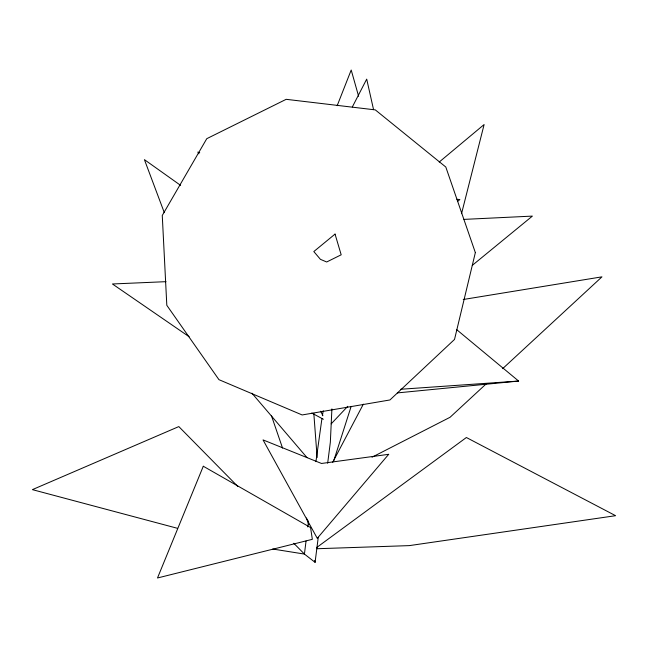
<?xml version="1.0" encoding="UTF-8"?>
<svg xmlns="http://www.w3.org/2000/svg" width="648" height="648" viewBox="0 0 648 648"><rect width="100%" height="100%" fill="white"/><g stroke="black" fill="none" stroke-linecap="round" stroke-linejoin="round"><path stroke-width="0.97" d="M331.906 408.896L330.342 442.211L327.669 463.239M306.05 541.015L304.422 554.072L315.082 562.334L318.257 537.305M307.8 526.962L308.553 520.935M315.932 461.676L321.918 418.673M322.404 415.692L323.214 410.727M461.538 213.678L484.121 124.538L439.206 162.049M333.615 461.165L351.176 406.337M337.179 105.697L351.2 70.016L358.611 96.277M352.342 106.944L366.703 79.113L373.556 109.633M332.699 462.299L363.358 404.133M331.144 423.881L347.774 406.32M486.356 383.713L450.044 417.288L372.057 457.188M502.662 368.647L601.976 276.842L463.207 299.506M472.279 265.38L532.389 216.1L463.984 219.389M457.52 201.439L459.878 199.552L456.864 199.284M316.589 547.601L466.382 437.513L615.6 515.695L409.309 545.616L316.961 548.735M397.297 392.915L518.619 381.056L456.524 329.516M400.715 389.262L518.619 381.056M165.993 281.669L112.436 283.986L189.151 336.741M272.735 549.026L304.422 554.072L293.779 543.267M177.544 528.331L32.4 489.637L178.816 426.587L237.719 486.373M199.706 152.798L197.826 152.061L198.839 153.803M311.793 413.043L323.376 419.264M180.614 185.377L144.407 159.635L164.309 212.649M251.934 393.198L306.982 457.593M320.647 411.213L322.898 415.716M271.374 415.506L282.544 448.068M306.52 517.979L308.821 524.678M314.62 560.48L315.082 562.334M313.81 413.311L317.139 457.553M475.349 252.599L454.523 339.431L389.95 399.954L302.13 414.955L218.951 379.671L166.811 305.305L162.267 215.46L206.769 138.68L286.181 99.322L375.297 109.885L445.808 167.03L475.349 252.599M203.294 466.244L157.496 577.984L312.336 539.33L310.57 527.561L203.294 466.244M388.679 454.321L317.277 538.318L263.031 439.895L321.505 463.466L388.679 454.321M335.04 234.09L313.818 251.554L320.412 259.33L326.689 261.986L341.188 254.802L335.04 234.09"/></g></svg>
